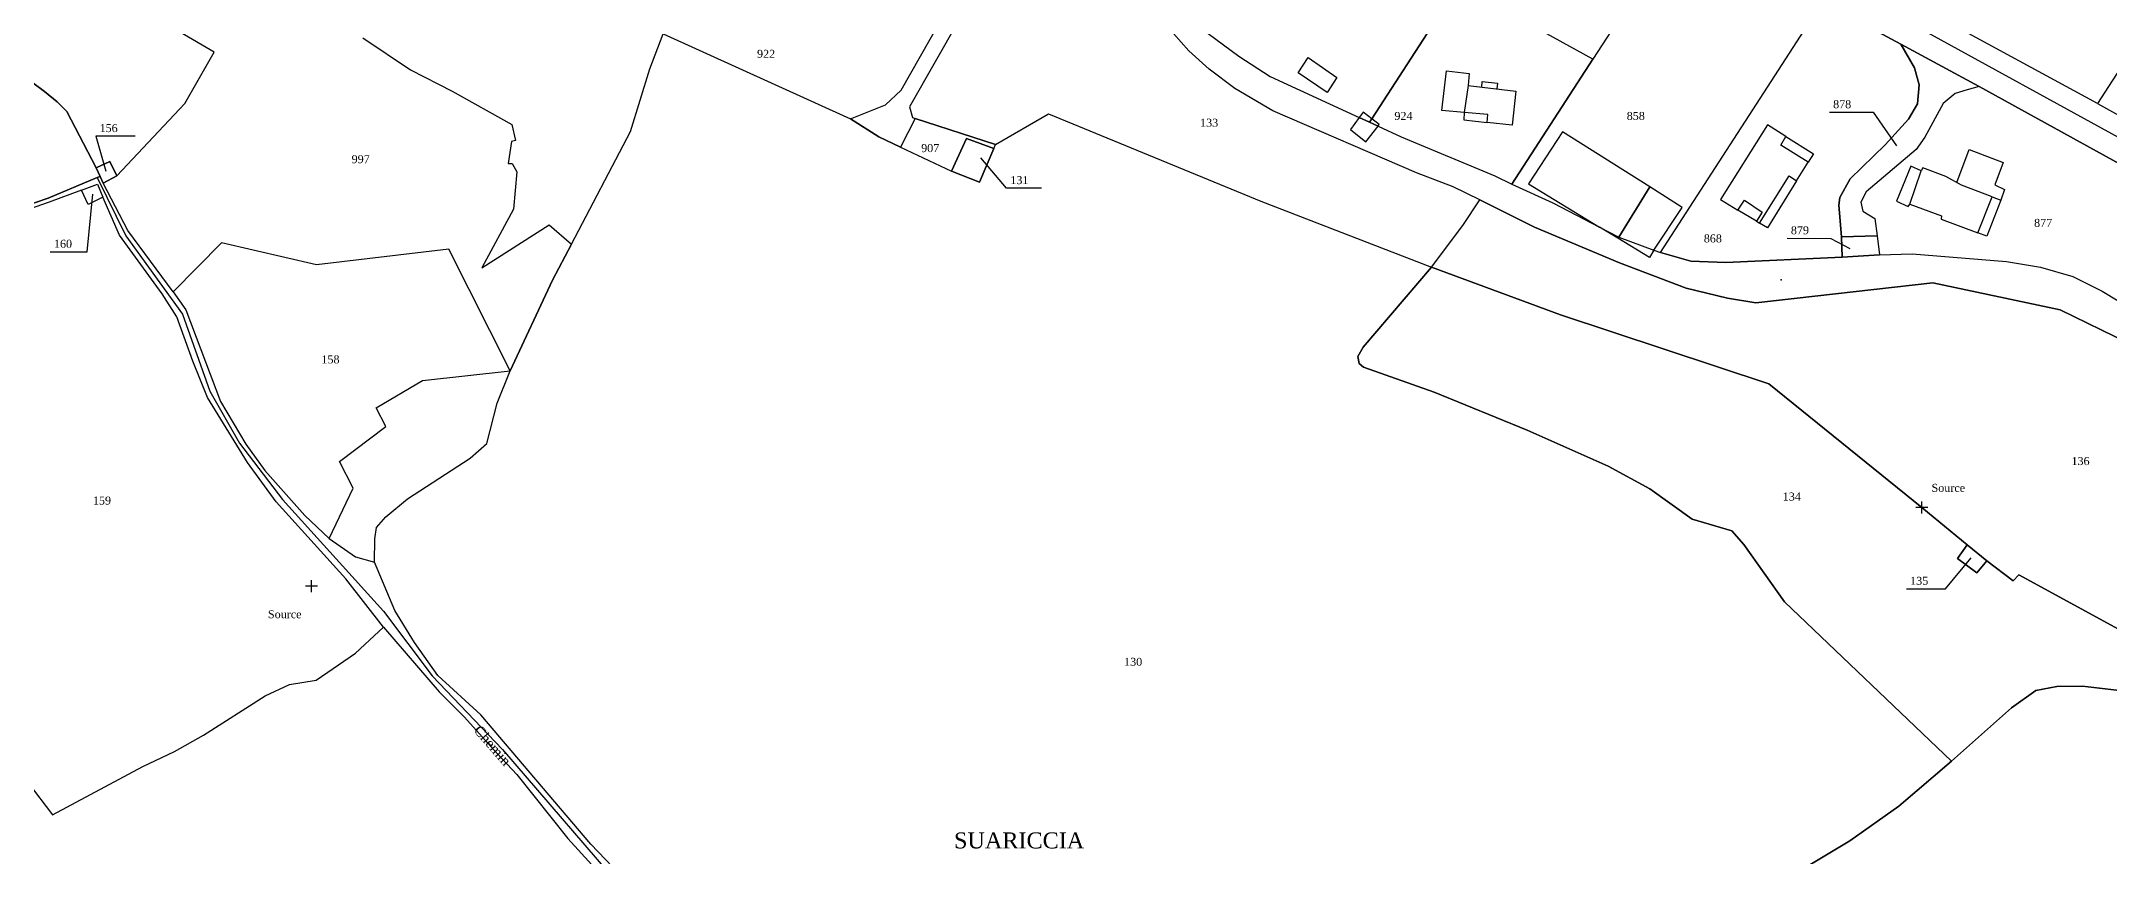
# Model space of a CAD drawing. Extents: x 1208104 to 1212743, y 6150498 to 6153217.
# Drawn here: x 1209425 to 1209942, y 6152625 to 6152829 of the extents above; entities that cross this region are included whole.
import ezdxf

# ---------------------------------------------------------------- set-up
doc = ezdxf.new("R2010")
doc.units = 0
doc.linetypes.add('CONTINU', pattern=[0])
doc.layers.get('0').update_dxf_attribs({"linetype": 'CONTINU'})
for name, color, linetype in [('1FLECHEFL', 7, 'CONTINU'), ('1LIEUDIT', 7, 'CONTINU'), ('1PARCELLE', 7, 'CONTINU'), ('1SECTION', 7, 'CONTINU'), ('1SUBDSECT', 7, 'CONTINU'), ('1TRONFLUV', 7, 'CONTINU'), ('1ZONCOMM', 7, 'CONTINU'), ('3BATIDUR', 7, 'CONTINU'), ('3BATILEGER', 7, 'CONTINU'), ('3CALVAIRE', 7, 'CONTINU'), ('3CALVAIRETEX', 7, 'CONTINU'), ('3CHEMIN', 7, 'CONTINU'), ('3FISCLINE', 7, 'CONTINUOUS'), ('3FLECHEPAR', 7, 'CONTINU'), ('3LIEUDITTEX', 7, 'CONTINU'), ('3LIMNONPARC', 7, 'CONTINU'), ('3PARCELLETEX', 7, 'CONTINU'), ('3ZONCOMMTEX', 7, 'CONTINU')]:
    doc.layers.add(name, color=color, linetype=linetype)
doc.styles.get("Standard").update_dxf_attribs({"font": 'Times New Roman'})

# ---------------------------------------------------------------- blocks, each defined once
blk = doc.blocks.new('DETATOPO')
for points in [[(-1.5, 0), (1.5, 0)], [(0, -1.5), (0, 1.5)]]:
    blk.add_lwpolyline(points)
blk = doc.blocks.new('FLECHRU1')
blk.add_point((0, 0))

msp = doc.modelspace()

# ---------------------------------------------------------------- linework, layer by layer
at = {"layer": '1LIEUDIT'}
for points in [[(1209391.72, 6152996.57), (1209448.1, 6153001.78), (1209481, 6153000.51), (1209481.67, 6153001.83), (1209482.83, 6153004.08), (1209485.38, 6153008.93), (1209498.91, 6153037.1), (1209501.69, 6153042.66), (1209502.42, 6153042.25), (1209573.17, 6153003.17), (1209669.28, 6152949.27), (1209703.66, 6152930.22), (1209708.63, 6152927.5), (1209734.12, 6152913.64), (1209743.45, 6152908.55), (1209765.59, 6152896.29), (1209800.78, 6152876.94), (1209834.63, 6152858.39), (1209870.08, 6152838.89), (1209889.71, 6152828.32), (1209909.32, 6152817.77), (1209963.87, 6152787.67)], [(1209963.87, 6152787.67), (1209909.32, 6152817.77), (1209889.71, 6152828.32), (1209870.08, 6152838.89)], [(1209419.73, 6152787.51), (1209426.52, 6152789.85), (1209438.82, 6152794.95), (1209439.52, 6152795.24), (1209438.51, 6152797.42), (1209431.24, 6152811.49), (1209428.76, 6152813.88), (1209425.58, 6152816.53), (1209422.69, 6152818.71)]]:
    msp.add_lwpolyline(points, dxfattribs=at)
at = {"layer": '1PARCELLE'}
for points in [[(1209944.78, 6152979.75), (1209878.39, 6153018.11), (1209860.78, 6153032.64), (1209847.28, 6153004.2), (1209844.18, 6152999.57), (1209829.78, 6152990.36), (1209822.98, 6152985.76), (1209819.58, 6152981.73), (1209813.34, 6152971.8), (1209812.02, 6152965.17), (1209863.89, 6152923.17), (1209904.78, 6152902.85), (1209897.04, 6152889.99), (1209923.04, 6152872.21), (1209940.56, 6152850.14), (1209954.76, 6152838.11), (1209938.83, 6152813.47), (1209966.35, 6152798.22)], [(1209505.2, 6152829.94), (1209517.15, 6152821.95), (1209527.52, 6152816.62), (1209542.42, 6152808.26), (1209543.38, 6152804.27), (1209542.38, 6152803.99), (1209541.54, 6152798.47), (1209542.52, 6152798.52), (1209543.73, 6152796.4), (1209542.88, 6152787.06), (1209534.93, 6152772.42), (1209551.78, 6152783.11), (1209557.35, 6152778.3), (1209552.66, 6152769.31), (1209542.06, 6152746.6), (1209526.71, 6152777.07), (1209526.71, 6152777.07), (1209493.64, 6152773.14), (1209469.91, 6152778.62), (1209457.75, 6152766.4), (1209446.49, 6152781.72), (1209440.25, 6152793.57), (1209443.68, 6152795.43), (1209460.7, 6152813.46), (1209468.02, 6152826.33), (1209437.38, 6152844.37)], [(1209505.2, 6152829.94), (1209517.15, 6152821.95), (1209527.52, 6152816.62), (1209542.42, 6152808.26), (1209543.38, 6152804.27), (1209542.38, 6152803.99), (1209541.54, 6152798.47), (1209542.52, 6152798.52), (1209543.73, 6152796.4), (1209542.88, 6152787.06), (1209534.93, 6152772.42), (1209534.93, 6152772.42), (1209551.78, 6152783.11), (1209557.35, 6152778.3), (1209572.12, 6152806.52), (1209576.99, 6152822.18), (1209580.27, 6152830.95)], [(1209571.31, 6152618.67), (1209562.22, 6152628.15), (1209534.68, 6152660.52), (1209523.94, 6152670.34), (1209518.11, 6152678.6), (1209513.21, 6152686.64), (1209508.16, 6152698.72), (1209508.24, 6152704.61), (1209508.62, 6152707.39), (1209510.97, 6152710.04), (1209516.35, 6152714.6), (1209532.01, 6152724.74), (1209536.21, 6152728.4), (1209538.79, 6152738.48), (1209542.06, 6152746.6), (1209552.66, 6152769.31), (1209557.35, 6152778.3), (1209572.12, 6152806.52), (1209576.99, 6152822.18), (1209580.27, 6152830.95), (1209627.16, 6152809.64), (1209634.21, 6152805.16), (1209639.65, 6152802.6), (1209652.38, 6152796.56), (1209659.39, 6152793.82), (1209662.92, 6152802.2), (1209663.37, 6152803.27), (1209676.61, 6152810.92), (1209729.69, 6152789.09), (1209772.4, 6152772.55), (1209772.4, 6152772.55), (1209755.31, 6152752.49), (1209753.96, 6152750.16), (1209754.26, 6152748.42), (1209755.37, 6152747.54), (1209773.06, 6152741.23), (1209796.28, 6152731.73), (1209816.5, 6152722.72), (1209826.94, 6152717.08), (1209837.57, 6152709.48), (1209847.43, 6152706.57), (1209850.48, 6152703.14), (1209860.59, 6152688.77), (1209902.36, 6152648.91), (1209889.23, 6152637.65), (1209876.99, 6152629.02), (1209859.49, 6152618.54)], [(1209963.87, 6152787.67), (1209909.32, 6152817.77), (1209906.3, 6152816.89), (1209903.28, 6152816.02), (1209900.25, 6152813.53), (1209895.67, 6152805.1), (1209893.5, 6152801.96), (1209881.03, 6152791.43), (1209879.66, 6152788.84), (1209880.16, 6152786.52), (1209883.21, 6152784.72), (1209883.75, 6152780.42), (1209884.35, 6152775.63), (1209892.55, 6152775.87), (1209916.15, 6152774), (1209924.63, 6152772.56), (1209932.68, 6152770.21), (1209940, 6152766.51), (1209944.01, 6152764.11)], [(1209421.57, 6152643.53), (1209427.62, 6152635.51), (1209450.23, 6152647.59), (1209458.16, 6152651.35), (1209465.37, 6152655.46), (1209480.77, 6152665.27), (1209486.86, 6152668.11), (1209493.52, 6152669.17), (1209503.33, 6152675.99), (1209510.41, 6152682.51), (1209500.93, 6152694.55), (1209483.52, 6152713.83), (1209476.39, 6152723.69), (1209466.38, 6152739.95), (1209462.69, 6152749.06), (1209458.71, 6152760.14), (1209455.05, 6152765.88), (1209444.36, 6152780.52), (1209440.21, 6152790.04), (1209440.21, 6152790.04), (1209436.5, 6152788.23), (1209434.86, 6152791.81), (1209426.76, 6152788.78), (1209419.85, 6152786.37)], [(1209980.04, 6152662.4), (1209919.17, 6152695.58), (1209917.8, 6152694.07), (1209911.17, 6152699.04), (1209906.28, 6152703.05), (1209894.97, 6152712.42), (1209856.7, 6152743.33), (1209804.63, 6152760.66), (1209772.4, 6152772.55), (1209780.22, 6152782.96), (1209784.43, 6152789.43), (1209798.08, 6152782.54), (1209819.39, 6152773.61), (1209836.05, 6152767.31), (1209846.4, 6152764.78), (1209853.43, 6152763.6), (1209897.66, 6152768.63), (1209929.53, 6152761.9), (1209953.42, 6152750.22)], [(1209946.48, 6152666.38), (1209935.08, 6152667.7), (1209928.71, 6152667.66), (1209923.44, 6152666.64), (1209917.39, 6152662.26), (1209902.36, 6152648.91), (1209860.59, 6152688.77), (1209850.48, 6152703.14), (1209847.43, 6152706.57), (1209837.57, 6152709.48), (1209826.94, 6152717.08), (1209816.5, 6152722.72), (1209796.28, 6152731.73), (1209773.06, 6152741.23), (1209755.37, 6152747.54), (1209754.26, 6152748.42), (1209753.96, 6152750.16), (1209755.31, 6152752.49), (1209772.4, 6152772.55), (1209772.4, 6152772.55), (1209804.63, 6152760.66), (1209856.7, 6152743.33), (1209894.97, 6152712.42), (1209906.28, 6152703.05), (1209903.83, 6152699.64), (1209908.73, 6152696.03), (1209911.17, 6152699.04), (1209917.8, 6152694.07), (1209919.17, 6152695.58), (1209980.04, 6152662.4)], [(1209421.57, 6152643.53), (1209427.62, 6152635.51), (1209450.23, 6152647.59), (1209458.16, 6152651.35), (1209465.37, 6152655.46), (1209480.77, 6152665.27), (1209486.86, 6152668.11), (1209493.52, 6152669.17), (1209503.33, 6152675.99), (1209510.41, 6152682.51), (1209524.32, 6152666.3), (1209530.61, 6152659.94), (1209538.78, 6152650.89), (1209543.67, 6152645.64), (1209556.44, 6152629.59), (1209568.47, 6152616.39)], [(1209859.49, 6152618.54), (1209876.99, 6152629.02), (1209889.23, 6152637.65), (1209902.36, 6152648.91), (1209917.39, 6152662.26), (1209923.44, 6152666.64), (1209928.71, 6152667.66), (1209935.08, 6152667.7), (1209946.48, 6152666.38)]]:
    msp.add_lwpolyline(points, dxfattribs=at)
for points in [[(1209643.29, 6152809.76), (1209639.65, 6152802.6), (1209634.21, 6152805.16), (1209627.16, 6152809.64), (1209635.86, 6152813.17), (1209639.79, 6152816.83), (1209657.02, 6152847.27), (1209669.17, 6152869.03), (1209672.56, 6152875.05), (1209701.35, 6152926.36), (1209703.66, 6152930.22), (1209708.63, 6152927.5), (1209680.24, 6152877.06), (1209677.92, 6152873.17), (1209675.07, 6152871.46), (1209672.59, 6152866.67), (1209641.89, 6152812.69), (1209642.6, 6152810.01), (1209643.29, 6152809.76)], [(1209779.11, 6152843.21), (1209800.78, 6152876.94), (1209765.59, 6152896.29), (1209716.51, 6152831.04), (1209724.22, 6152825.32), (1209732.04, 6152820.26), (1209754.32, 6152810), (1209756.87, 6152808.82), (1209757.42, 6152809.67), (1209779.11, 6152843.21)], [(1209897.04, 6152889.99), (1209923.04, 6152872.21), (1209940.56, 6152850.14), (1209954.76, 6152838.11), (1209938.83, 6152813.47), (1209867.59, 6152852.32), (1209870.99, 6152857.59), (1209874.68, 6152863.48), (1209876.3, 6152862.78), (1209878.2, 6152865.43), (1209879.16, 6152865.02), (1209880.82, 6152867.55), (1209897.04, 6152889.99)], [(1209371.39, 6152882.08), (1209372.97, 6152877.17), (1209378.62, 6152858.28), (1209380.61, 6152852.67), (1209384.87, 6152846.49), (1209390.11, 6152840.96), (1209397.42, 6152834.11), (1209400.01, 6152832), (1209408.38, 6152827.06), (1209418.64, 6152821.24), (1209422.69, 6152818.71), (1209425.58, 6152816.53), (1209428.76, 6152813.88), (1209431.24, 6152811.49), (1209438.51, 6152797.42), (1209441.96, 6152799.01), (1209443.68, 6152795.43), (1209460.7, 6152813.46), (1209468.02, 6152826.33), (1209437.38, 6152844.37), (1209416.84, 6152857.76), (1209395.46, 6152869.21), (1209371.39, 6152882.08)], [(1209834.63, 6152858.39), (1209812.71, 6152824.6), (1209779.11, 6152843.21), (1209800.78, 6152876.94), (1209834.63, 6152858.39)], [(1209627.16, 6152809.64), (1209635.86, 6152813.17), (1209639.79, 6152816.83), (1209657.02, 6152847.27), (1209626.79, 6152869.12), (1209591.91, 6152861.87), (1209580.27, 6152830.95), (1209627.16, 6152809.64)], [(1209772.4, 6152772.55), (1209780.22, 6152782.96), (1209784.43, 6152789.43), (1209777.82, 6152792.65), (1209768.61, 6152796.15), (1209732.7, 6152811.64), (1209723.2, 6152817.29), (1209716.76, 6152822.12), (1209711.67, 6152826.71), (1209696.34, 6152844.08), (1209685.36, 6152858.7), (1209672.59, 6152866.67), (1209641.89, 6152812.69), (1209642.6, 6152810.01), (1209643.29, 6152809.76), (1209663.37, 6152803.27), (1209676.61, 6152810.92), (1209729.69, 6152789.09), (1209772.4, 6152772.55)], [(1209829.63, 6152776.2), (1209870.08, 6152838.89), (1209834.63, 6152858.39), (1209812.71, 6152824.6), (1209792.46, 6152793.35), (1209802.71, 6152788.67), (1209814.38, 6152782.59), (1209819.18, 6152780.08), (1209827.98, 6152776.76), (1209829.63, 6152776.2)], [(1209792.46, 6152793.35), (1209812.71, 6152824.6), (1209779.11, 6152843.21), (1209757.42, 6152809.67), (1209756.87, 6152808.82), (1209759.01, 6152807.84), (1209764.82, 6152805.15), (1209788.19, 6152795.4), (1209792.46, 6152793.35)], [(1209889.71, 6152828.32), (1209893.09, 6152822.42), (1209894.27, 6152818.15), (1209893.88, 6152813.43), (1209891.61, 6152809.55), (1209885.8, 6152803.17), (1209877.01, 6152794.62), (1209874.47, 6152790), (1209874.21, 6152788.07), (1209874.9, 6152780.12), (1209875.05, 6152775.06), (1209845.99, 6152773.7), (1209837.17, 6152774.08), (1209829.63, 6152776.2), (1209870.08, 6152838.89), (1209889.71, 6152828.32)], [(1209909.32, 6152817.77), (1209906.3, 6152816.89), (1209903.28, 6152816.02), (1209900.25, 6152813.53), (1209895.67, 6152805.1), (1209893.5, 6152801.96), (1209881.03, 6152791.43), (1209879.66, 6152788.84), (1209880.16, 6152786.52), (1209883.21, 6152784.72), (1209883.75, 6152780.42), (1209874.9, 6152780.12), (1209874.21, 6152788.07), (1209874.47, 6152790), (1209877.01, 6152794.62), (1209885.8, 6152803.17), (1209891.61, 6152809.55), (1209893.88, 6152813.43), (1209894.27, 6152818.15), (1209893.09, 6152822.42), (1209889.71, 6152828.32), (1209909.32, 6152817.77)], [(1209652.38, 6152796.56), (1209656.16, 6152804.78), (1209662.92, 6152802.2), (1209663.37, 6152803.27), (1209643.29, 6152809.76), (1209639.65, 6152802.6), (1209652.38, 6152796.56)], [(1209652.38, 6152796.56), (1209656.16, 6152804.78), (1209662.92, 6152802.2), (1209659.39, 6152793.82), (1209652.38, 6152796.56)], [(1209438.51, 6152797.42), (1209441.96, 6152799.01), (1209443.68, 6152795.43), (1209440.25, 6152793.57), (1209439.52, 6152795.24), (1209438.51, 6152797.42)], [(1209440.21, 6152790.04), (1209436.5, 6152788.23), (1209434.86, 6152791.81), (1209438.83, 6152793.33), (1209440.21, 6152790.04)], [(1209883.75, 6152780.42), (1209884.35, 6152775.63), (1209875.05, 6152775.06), (1209874.9, 6152780.12), (1209883.75, 6152780.42)], [(1209508.16, 6152698.72), (1209508.24, 6152704.61), (1209508.62, 6152707.39), (1209510.97, 6152710.04), (1209516.35, 6152714.6), (1209532.01, 6152724.74), (1209536.21, 6152728.4), (1209538.79, 6152738.48), (1209542.06, 6152746.6), (1209526.71, 6152777.07), (1209493.64, 6152773.14), (1209469.91, 6152778.62), (1209457.75, 6152766.4), (1209460.93, 6152761.91), (1209469.66, 6152738.92), (1209475.97, 6152728.29), (1209480.68, 6152721.66), (1209490.71, 6152710.45), (1209496.79, 6152704.62), (1209503.33, 6152700.11), (1209508.16, 6152698.72)], [(1209906.28, 6152703.05), (1209911.17, 6152699.04), (1209908.73, 6152696.03), (1209903.83, 6152699.64), (1209906.28, 6152703.05)]]:
    msp.add_lwpolyline(points, close=True, dxfattribs=at)
at = {"layer": '1SECTION'}
msp.add_lwpolyline([(1209419.73, 6152787.51), (1209426.52, 6152789.85), (1209438.82, 6152794.95), (1209439.52, 6152795.24), (1209438.51, 6152797.42), (1209431.24, 6152811.49), (1209428.76, 6152813.88), (1209425.58, 6152816.53), (1209422.69, 6152818.71)], dxfattribs=at)
at = {"layer": '1SUBDSECT'}
msp.add_lwpolyline([(1209422.69, 6152818.71), (1209425.58, 6152816.53), (1209428.76, 6152813.88), (1209431.24, 6152811.49), (1209438.51, 6152797.42), (1209439.52, 6152795.24), (1209438.82, 6152794.95), (1209426.52, 6152789.85), (1209419.73, 6152787.51)], dxfattribs=at)
at = {"layer": '1TRONFLUV'}
for points in [[(1209953.42, 6152750.22), (1209929.53, 6152761.9), (1209897.66, 6152768.63), (1209853.43, 6152763.6), (1209846.4, 6152764.78), (1209836.05, 6152767.31), (1209819.39, 6152773.61), (1209798.08, 6152782.54), (1209784.43, 6152789.43), (1209777.82, 6152792.65), (1209768.61, 6152796.15), (1209732.7, 6152811.64), (1209723.2, 6152817.29), (1209716.76, 6152822.12), (1209711.67, 6152826.71), (1209696.34, 6152844.08)], [(1209716.51, 6152831.04), (1209724.22, 6152825.32), (1209732.04, 6152820.26), (1209754.32, 6152810), (1209756.87, 6152808.82), (1209759.01, 6152807.84), (1209764.82, 6152805.15), (1209788.19, 6152795.4), (1209792.46, 6152793.35), (1209802.71, 6152788.67), (1209814.38, 6152782.59), (1209814.38, 6152782.59), (1209819.18, 6152780.08), (1209827.98, 6152776.76), (1209829.63, 6152776.2), (1209837.17, 6152774.08), (1209845.99, 6152773.7), (1209875.05, 6152775.06), (1209884.35, 6152775.63), (1209892.55, 6152775.87), (1209916.15, 6152774), (1209924.63, 6152772.56), (1209932.68, 6152770.21), (1209940, 6152766.51), (1209944.01, 6152764.11)]]:
    msp.add_lwpolyline(points, dxfattribs=at)
at = {"layer": '1ZONCOMM'}
for points in [[(1209502.45, 6153048.22), (1209555.17, 6153018.73), (1210148.7, 6152692.63), (1210302.54, 6152608.74), (1210374.6, 6152570.66), (1210410.45, 6152550.22), (1210565.91, 6152444.03), (1210779.84, 6152298.55), (1210992.72, 6152155.52), (1211088.32, 6152090.98)], [(1209502.45, 6153048.22), (1209555.17, 6153018.73), (1210148.7, 6152692.63), (1210302.54, 6152608.74), (1210374.6, 6152570.66), (1210410.45, 6152550.22), (1210565.91, 6152444.03), (1210779.84, 6152298.55), (1210992.72, 6152155.52), (1211088.32, 6152090.98)], [(1209438.82, 6152794.95), (1209445.98, 6152780.4), (1209460.09, 6152760.76), (1209466.99, 6152741.54), (1209474.41, 6152728.48), (1209485.16, 6152714.44), (1209510.39, 6152686.48), (1209522.57, 6152670.28), (1209540.14, 6152651.84), (1209572.51, 6152614.14)], [(1209438.82, 6152794.95), (1209445.98, 6152780.4), (1209460.09, 6152760.76), (1209466.99, 6152741.54), (1209474.41, 6152728.48), (1209485.16, 6152714.44), (1209510.39, 6152686.48), (1209522.57, 6152670.28), (1209540.14, 6152651.84), (1209572.51, 6152614.14)]]:
    msp.add_lwpolyline(points, dxfattribs=at)
at = {"layer": '3BATIDUR'}
for points in [[(1209739.03, 6152821.14), (1209741.52, 6152825.05), (1209748.74, 6152820.03), (1209746.25, 6152816.25), (1209739.03, 6152821.14)], [(1209780.52, 6152811.26), (1209774.96, 6152811.72), (1209776.11, 6152821.67), (1209781.82, 6152821.01), (1209781.5, 6152818.01), (1209793.49, 6152816.59), (1209792.53, 6152808.08), (1209786.3, 6152808.75), (1209786.48, 6152810.76), (1209780.52, 6152811.26)], [(1209757.42, 6152809.67), (1209755.27, 6152811.32), (1209754.32, 6152810), (1209756.87, 6152808.82), (1209757.42, 6152809.67)], [(1209752.16, 6152807.01), (1209755.96, 6152803.89), (1209759.01, 6152807.84), (1209756.87, 6152808.82), (1209754.32, 6152810), (1209752.16, 6152807.01)], [(1209757.42, 6152809.67), (1209756.87, 6152808.82), (1209759.01, 6152807.84), (1209759.31, 6152808.23), (1209757.42, 6152809.67)], [(1209826.95, 6152792.61), (1209805.11, 6152806.42), (1209796.59, 6152793.43), (1209814.38, 6152782.59), (1209819.18, 6152780.08), (1209826.95, 6152792.61)], [(1209860.99, 6152805.21), (1209856.33, 6152808.12), (1209844.59, 6152789.48), (1209848.98, 6152786.84), (1209850.58, 6152789.28), (1209855.02, 6152786.33), (1209853.59, 6152784.06), (1209854.38, 6152783.58), (1209861.77, 6152795.4), (1209863.66, 6152794.16), (1209866.53, 6152798.83), (1209859.69, 6152803.06), (1209860.99, 6152805.21)], [(1209652.38, 6152796.56), (1209659.39, 6152793.82), (1209662.92, 6152802.2), (1209656.16, 6152804.78), (1209652.38, 6152796.56)], [(1209443.68, 6152795.43), (1209441.96, 6152799.01), (1209438.51, 6152797.42), (1209439.52, 6152795.24), (1209440.25, 6152793.57), (1209443.68, 6152795.43)], [(1209912.51, 6152790.14), (1209904.87, 6152793.06), (1209900.94, 6152795.25), (1209895.22, 6152797.4), (1209894.79, 6152796.67), (1209892.18, 6152797.81), (1209888.64, 6152789.03), (1209891.54, 6152787.73), (1209891.98, 6152788.34), (1209899.87, 6152785.41), (1209899.82, 6152784.57), (1209908.98, 6152781.14), (1209912.51, 6152790.14)], [(1209434.86, 6152791.81), (1209438.83, 6152793.33), (1209440.21, 6152790.04), (1209436.5, 6152788.23), (1209434.86, 6152791.81)], [(1209906.28, 6152703.05), (1209911.17, 6152699.04), (1209908.73, 6152696.03), (1209903.83, 6152699.64), (1209906.28, 6152703.05)]]:
    msp.add_lwpolyline(points, close=True, dxfattribs=at)
at = {"layer": '3BATILEGER'}
for points in [[(1209786.3, 6152808.75), (1209786.48, 6152810.76), (1209780.52, 6152811.26), (1209780.43, 6152809.38), (1209786.3, 6152808.75)], [(1209860.99, 6152805.21), (1209867.83, 6152800.94), (1209866.53, 6152798.83), (1209859.69, 6152803.06), (1209860.99, 6152805.21)], [(1209863.66, 6152794.16), (1209856.4, 6152782.37), (1209854.38, 6152783.58), (1209861.77, 6152795.4), (1209863.66, 6152794.16)], [(1209826.95, 6152792.61), (1209819.18, 6152780.08), (1209827.98, 6152776.76), (1209835.05, 6152787.5), (1209826.95, 6152792.61)], [(1209912.51, 6152790.14), (1209914.66, 6152789.32), (1209911.23, 6152780.29), (1209908.98, 6152781.14), (1209912.51, 6152790.14)], [(1209853.59, 6152784.06), (1209848.98, 6152786.84), (1209850.58, 6152789.28), (1209855.02, 6152786.33), (1209853.59, 6152784.06)]]:
    msp.add_lwpolyline(points, close=True, dxfattribs=at)
at = {"layer": '3CHEMIN'}
msp.add_lwpolyline([(1209496.79, 6152704.62), (1209502.82, 6152717.28), (1209499.38, 6152723.91), (1209510.96, 6152732.64), (1209508.57, 6152737.36), (1209520.16, 6152744.16), (1209542.06, 6152746.6)], dxfattribs=at)
at = {"layer": '3FISCLINE'}
for points in [[(1209781.5, 6152818.01), (1209780.52, 6152811.26)], [(1209784.95, 6152817.6), (1209785.03, 6152818.97), (1209788.89, 6152818.57), (1209788.69, 6152817.16)], [(1209903.68, 6152793.74), (1209906.76, 6152802), (1209915.32, 6152798.74), (1209913.24, 6152793.12), (1209915.64, 6152792), (1209914.66, 6152789.32)], [(1209891.98, 6152788.34), (1209894.79, 6152796.67)]]:
    msp.add_lwpolyline(points, dxfattribs=at)
at = {"layer": '3FLECHEPAR'}
for points in [[(1209871.86, 6152811.32), (1209882.78, 6152811.3), (1209888.59, 6152802.87)], [(1209448.25, 6152805.33), (1209438.46, 6152805.35), (1209440.99, 6152796.6)], [(1209674.83, 6152792.31), (1209666.13, 6152792.33), (1209659.71, 6152799.9)], [(1209427.06, 6152776.41), (1209436.29, 6152776.4), (1209437.71, 6152790.81)], [(1209861.29, 6152779.78), (1209872.21, 6152779.76), (1209876.93, 6152777.18)], [(1209891.09, 6152692.07), (1209900.88, 6152692.05), (1209907.25, 6152699.86)]]:
    msp.add_lwpolyline(points, dxfattribs=at)
at = {"layer": '3LIMNONPARC'}
for points in [[(1209818.98, 6152779.77), (1209814.38, 6152782.59), (1209819.18, 6152780.08), (1209818.98, 6152779.77)], [(1209818.98, 6152779.77), (1209819.18, 6152780.08), (1209827.98, 6152776.76), (1209826.83, 6152774.99), (1209818.98, 6152779.77)]]:
    msp.add_lwpolyline(points, close=True, dxfattribs=at)

# ---------------------------------------------------------------- block references
at = {"layer": '1FLECHEFL', "rotation": 4.7}
msp.add_blockref('FLECHRU1', (1209859.79, 6152769.36), dxfattribs=at)
at = {"layer": '3CALVAIRE', "rotation": 90}
for p in [(1209894.97, 6152712.42), (1209492.38, 6152692.7)]:
    msp.add_blockref('DETATOPO', p, dxfattribs=at)

# ---------------------------------------------------------------- texts
at = {"layer": '3CALVAIRETEX'}
for p in [(1209897.38, 6152716.33), (1209481.48, 6152684.71)]:
    msp.add_text('Source', height=2, dxfattribs=at).set_placement(p)
at = {"layer": '3LIEUDITTEX'}
msp.add_text('SUARICCIA', height=4, dxfattribs=at).set_placement((1209653, 6152627.11))
at = {"layer": '3PARCELLETEX'}
for s, p in [('922', (1209603.75, 6152824.93)), ('924', (1209763.09, 6152809.39)), ('858', (1209821.17, 6152809.39)), ('878', (1209872.77, 6152812.32)), ('156', (1209439.38, 6152806.35)), ('133', (1209714.51, 6152807.69)), ('997', (1209502.4, 6152798.56)), ('907', (1209644.78, 6152801.34)), ('131', (1209667.08, 6152793.33)), ('868', (1209840.44, 6152778.74)), ('879', (1209862.21, 6152780.78)), ('877', (1209923.01, 6152782.63)), ('160', (1209427.98, 6152777.41)), ('158', (1209494.85, 6152748.48)), ('136', (1209932.36, 6152723.03)), ('159', (1209437.72, 6152713.15)), ('134', (1209860.18, 6152714.16)), ('135', (1209892.02, 6152693.07)), ('130', (1209695.52, 6152672.8))]:
    msp.add_text(s, height=2, dxfattribs=at).set_placement(p)
at = {"layer": '3ZONCOMMTEX'}
msp.add_text('Chemin', height=2.5, rotation=310.9, dxfattribs=at).set_placement((1209532.77, 6152656.56))
msp.add_text('Chemin', height=2.5, rotation=310.9, dxfattribs=at).set_placement((1209532.77, 6152656.56))

doc.saveas('drawing.dxf')
